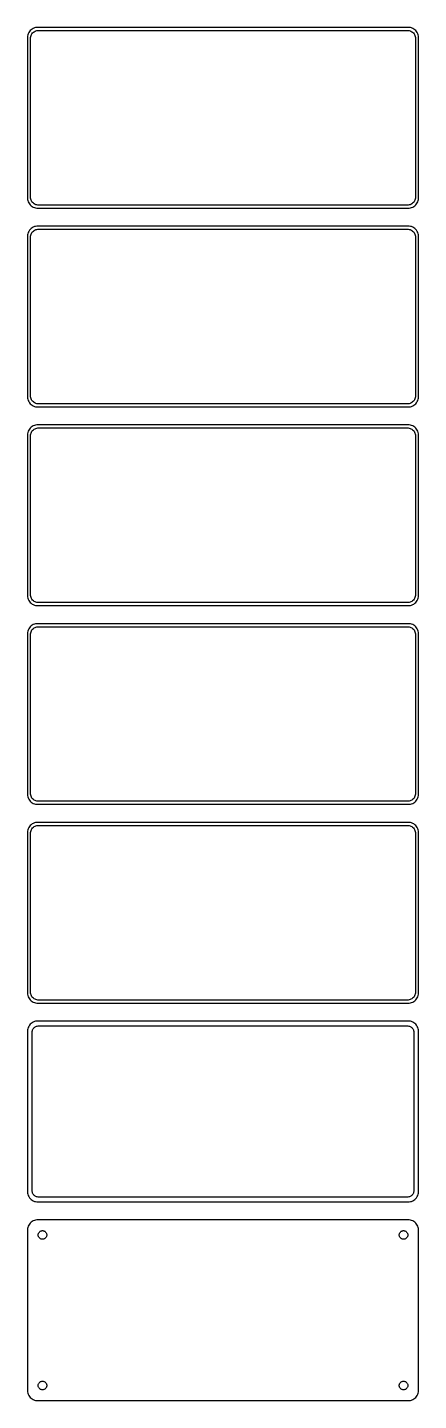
# Model space of a CAD drawing. Header units: metres. Extents: x -98 to 98, y 1440 to 2916.
# Drawn here: x -98 to 98, y 1440 to 2124 of the extents above; entities that cross this region are included whole.
import ezdxf

# ---------------------------------------------------------------- set-up
doc = ezdxf.new("R2010")
doc.units = ezdxf.units.M

msp = doc.modelspace()

# ---------------------------------------------------------------- linework, layer by layer
for p, q in [((-97.1489, 2120.84), (-97.3429, 2120.24)), ((-96.8815, 2121.41), (-97.1489, 2120.84)), ((-96.5451, 2121.94), (-96.8815, 2121.41)), ((-96.1448, 2122.42), (-96.5451, 2121.94)), ((-95.6871, 2122.85), (-96.1448, 2122.42)), ((-95.7191, 2119.97), (-95.5052, 2120.43)), ((-95.1791, 2123.22), (-95.6871, 2122.85)), ((-95.5052, 2120.43), (-95.2361, 2120.85)), ((-95.2361, 2120.85), (-94.9159, 2121.24)), ((-94.6289, 2123.52), (-95.1791, 2123.22)), ((-94.9159, 2121.24), (-94.5497, 2121.58)), ((-94.0451, 2123.76), (-94.6289, 2123.52)), ((-94.5497, 2121.58), (-94.1433, 2121.88)), ((-94.1433, 2121.88), (-93.7031, 2122.12)), ((-93.4369, 2123.91), (-94.0451, 2123.76)), ((-93.7031, 2122.12), (-93.2361, 2122.3)), ((-92.8139, 2123.99), (-93.4369, 2123.91)), ((-93.2361, 2122.3), (-92.7495, 2122.43)), ((92.8139, 2123.99), (-92.8139, 2123.99)), ((-92.7495, 2122.43), (-92.2512, 2122.49)), ((-92.2512, 2122.49), (92.2512, 2122.49)), ((92.2512, 2122.49), (92.7495, 2122.43)), ((92.7495, 2122.43), (93.2361, 2122.3)), ((93.4369, 2123.91), (92.8139, 2123.99)), ((93.2361, 2122.3), (93.7031, 2122.12)), ((94.0451, 2123.76), (93.4369, 2123.91)), ((93.7031, 2122.12), (94.1433, 2121.88)), ((94.6289, 2123.52), (94.0451, 2123.76)), ((94.1433, 2121.88), (94.5497, 2121.58)), ((94.5497, 2121.58), (94.9159, 2121.24)), ((95.1791, 2123.22), (94.6289, 2123.52)), ((94.9159, 2121.24), (95.2361, 2120.85)), ((95.6871, 2122.85), (95.1791, 2123.22)), ((95.2361, 2120.85), (95.5052, 2120.43)), ((95.5052, 2120.43), (95.7191, 2119.97)), ((96.1448, 2122.42), (95.6871, 2122.85)), ((96.5451, 2121.94), (96.1448, 2122.42)), ((96.8815, 2121.41), (96.5451, 2121.94)), ((97.1489, 2120.84), (96.8815, 2121.41)), ((97.3429, 2120.24), (97.1489, 2120.84)), ((-97.4606, 2119.63), (-97.5, 2119)), ((-97.5, 2119), (-97.5, 2039)), ((-97.3429, 2120.24), (-97.4606, 2119.63)), ((-96, 2118.5), (-95.9685, 2119)), ((-96, 2039.5), (-96, 2118.5)), ((-95.9685, 2119), (-95.8743, 2119.49)), ((-95.8743, 2119.49), (-95.7191, 2119.97)), ((95.7191, 2119.97), (95.8743, 2119.49)), ((95.8743, 2119.49), (95.9685, 2119)), ((95.9685, 2119), (96, 2118.5)), ((96, 2118.5), (96, 2039.5)), ((97.4606, 2119.63), (97.3429, 2120.24)), ((97.5, 2119), (97.4606, 2119.63)), ((97.5, 2039), (97.5, 2119)), ((-97.5, 2039), (-97.4606, 2038.37)), ((-97.4606, 2038.37), (-97.3429, 2037.76)), ((-95.9685, 2039), (-96, 2039.5)), ((-95.8743, 2038.51), (-95.9685, 2039)), ((-95.7191, 2038.03), (-95.8743, 2038.51)), ((95.8743, 2038.51), (95.7191, 2038.03)), ((95.9685, 2039), (95.8743, 2038.51)), ((96, 2039.5), (95.9685, 2039)), ((97.3429, 2037.76), (97.4606, 2038.37)), ((97.4606, 2038.37), (97.5, 2039)), ((-97.3429, 2037.76), (-97.1489, 2037.16)), ((-97.1489, 2037.16), (-96.8815, 2036.59)), ((-96.8815, 2036.59), (-96.5451, 2036.06)), ((-96.5451, 2036.06), (-96.1448, 2035.58)), ((-96.1448, 2035.58), (-95.6871, 2035.15)), ((-95.5052, 2037.57), (-95.7191, 2038.03)), ((-95.6871, 2035.15), (-95.1791, 2034.78)), ((-95.2361, 2037.15), (-95.5052, 2037.57)), ((-94.9159, 2036.76), (-95.2361, 2037.15)), ((-95.1791, 2034.78), (-94.6289, 2034.48)), ((-94.5497, 2036.42), (-94.9159, 2036.76)), ((-94.6289, 2034.48), (-94.0451, 2034.24)), ((-94.1433, 2036.12), (-94.5497, 2036.42)), ((-93.7031, 2035.88), (-94.1433, 2036.12)), ((-94.0451, 2034.24), (-93.4369, 2034.09)), ((-93.2361, 2035.7), (-93.7031, 2035.88)), ((-93.4369, 2034.09), (-92.8139, 2034.01)), ((-92.7495, 2035.57), (-93.2361, 2035.7)), ((-92.8139, 2034.01), (92.8139, 2034.01)), ((-92.2512, 2035.51), (-92.7495, 2035.57)), ((92.2512, 2035.51), (-92.2512, 2035.51)), ((92.7495, 2035.57), (92.2512, 2035.51)), ((93.2361, 2035.7), (92.7495, 2035.57)), ((92.8139, 2034.01), (93.4369, 2034.09)), ((93.7031, 2035.88), (93.2361, 2035.7)), ((93.4369, 2034.09), (94.0451, 2034.24)), ((94.1433, 2036.12), (93.7031, 2035.88)), ((94.0451, 2034.24), (94.6289, 2034.48)), ((94.5497, 2036.42), (94.1433, 2036.12)), ((94.9159, 2036.76), (94.5497, 2036.42)), ((94.6289, 2034.48), (95.1791, 2034.78)), ((95.2361, 2037.15), (94.9159, 2036.76)), ((95.1791, 2034.78), (95.6871, 2035.15)), ((95.5052, 2037.57), (95.2361, 2037.15)), ((95.7191, 2038.03), (95.5052, 2037.57)), ((95.6871, 2035.15), (96.1448, 2035.58)), ((96.1448, 2035.58), (96.5451, 2036.06)), ((96.5451, 2036.06), (96.8815, 2036.59)), ((96.8815, 2036.59), (97.1489, 2037.16)), ((97.1489, 2037.16), (97.3429, 2037.76)), ((-94.0451, 2024.76), (-94.6289, 2024.52)), ((-93.4369, 2024.91), (-94.0451, 2024.76)), ((-92.8139, 2024.99), (-93.4369, 2024.91)), ((92.8139, 2024.99), (-92.8139, 2024.99)), ((93.4369, 2024.91), (92.8139, 2024.99)), ((94.0451, 2024.76), (93.4369, 2024.91)), ((94.6289, 2024.52), (94.0451, 2024.76)), ((-97.4606, 2020.63), (-97.5, 2020)), ((-97.5, 2020), (-97.5, 1940)), ((-97.3429, 2021.24), (-97.4606, 2020.63)), ((-97.1489, 2021.84), (-97.3429, 2021.24)), ((-96.8815, 2022.41), (-97.1489, 2021.84)), ((-96.5451, 2022.94), (-96.8815, 2022.41)), ((-96.1448, 2023.42), (-96.5451, 2022.94)), ((-95.6871, 2023.85), (-96.1448, 2023.42)), ((-96, 2019.5), (-95.9685, 2020)), ((-96, 1940.5), (-96, 2019.5)), ((-95.9685, 2020), (-95.8743, 2020.49)), ((-95.8743, 2020.49), (-95.7191, 2020.97)), ((-95.7191, 2020.97), (-95.5052, 2021.43)), ((-95.1791, 2024.22), (-95.6871, 2023.85)), ((-95.5052, 2021.43), (-95.2361, 2021.85)), ((-95.2361, 2021.85), (-94.9159, 2022.24)), ((-94.6289, 2024.52), (-95.1791, 2024.22)), ((-94.9159, 2022.24), (-94.5497, 2022.58)), ((-94.5497, 2022.58), (-94.1433, 2022.88)), ((-94.1433, 2022.88), (-93.7031, 2023.12)), ((-93.7031, 2023.12), (-93.2361, 2023.3)), ((-93.2361, 2023.3), (-92.7495, 2023.43)), ((-92.7495, 2023.43), (-92.2512, 2023.49)), ((-92.2512, 2023.49), (92.2512, 2023.49)), ((92.2512, 2023.49), (92.7495, 2023.43)), ((92.7495, 2023.43), (93.2361, 2023.3)), ((93.2361, 2023.3), (93.7031, 2023.12)), ((93.7031, 2023.12), (94.1433, 2022.88)), ((94.1433, 2022.88), (94.5497, 2022.58)), ((94.5497, 2022.58), (94.9159, 2022.24)), ((95.1791, 2024.22), (94.6289, 2024.52)), ((94.9159, 2022.24), (95.2361, 2021.85)), ((95.6871, 2023.85), (95.1791, 2024.22)), ((95.2361, 2021.85), (95.5052, 2021.43)), ((95.5052, 2021.43), (95.7191, 2020.97)), ((96.1448, 2023.42), (95.6871, 2023.85)), ((95.7191, 2020.97), (95.8743, 2020.49)), ((95.8743, 2020.49), (95.9685, 2020)), ((95.9685, 2020), (96, 2019.5)), ((96, 2019.5), (96, 1940.5)), ((96.5451, 2022.94), (96.1448, 2023.42)), ((96.8815, 2022.41), (96.5451, 2022.94)), ((97.1489, 2021.84), (96.8815, 2022.41)), ((97.3429, 2021.24), (97.1489, 2021.84)), ((97.4606, 2020.63), (97.3429, 2021.24)), ((97.5, 2020), (97.4606, 2020.63)), ((97.5, 1940), (97.5, 2020)), ((-97.5, 1940), (-97.4606, 1939.37)), ((-97.4606, 1939.37), (-97.3429, 1938.76)), ((-97.3429, 1938.76), (-97.1489, 1938.16)), ((-97.1489, 1938.16), (-96.8815, 1937.59)), ((-96.8815, 1937.59), (-96.5451, 1937.06)), ((-96.5451, 1937.06), (-96.1448, 1936.58)), ((-96.1448, 1936.58), (-95.6871, 1936.15)), ((-95.9685, 1940), (-96, 1940.5)), ((-95.8743, 1939.51), (-95.9685, 1940)), ((-95.7191, 1939.03), (-95.8743, 1939.51)), ((-95.5052, 1938.57), (-95.7191, 1939.03)), ((-95.6871, 1936.15), (-95.1791, 1935.78)), ((-95.2361, 1938.15), (-95.5052, 1938.57)), ((-94.9159, 1937.76), (-95.2361, 1938.15)), ((-95.1791, 1935.78), (-94.6289, 1935.48)), ((-94.5497, 1937.42), (-94.9159, 1937.76)), ((-94.1433, 1937.12), (-94.5497, 1937.42)), ((-93.7031, 1936.88), (-94.1433, 1937.12)), ((-93.2361, 1936.7), (-93.7031, 1936.88)), ((-92.7495, 1936.57), (-93.2361, 1936.7)), ((-92.2512, 1936.51), (-92.7495, 1936.57)), ((92.2512, 1936.51), (-92.2512, 1936.51)), ((92.7495, 1936.57), (92.2512, 1936.51)), ((93.2361, 1936.7), (92.7495, 1936.57)), ((93.7031, 1936.88), (93.2361, 1936.7)), ((94.1433, 1937.12), (93.7031, 1936.88)), ((94.5497, 1937.42), (94.1433, 1937.12)), ((94.9159, 1937.76), (94.5497, 1937.42)), ((94.6289, 1935.48), (95.1791, 1935.78)), ((95.2361, 1938.15), (94.9159, 1937.76)), ((95.1791, 1935.78), (95.6871, 1936.15)), ((95.5052, 1938.57), (95.2361, 1938.15)), ((95.7191, 1939.03), (95.5052, 1938.57)), ((95.6871, 1936.15), (96.1448, 1936.58)), ((95.8743, 1939.51), (95.7191, 1939.03)), ((95.9685, 1940), (95.8743, 1939.51)), ((96, 1940.5), (95.9685, 1940)), ((96.1448, 1936.58), (96.5451, 1937.06)), ((96.5451, 1937.06), (96.8815, 1937.59)), ((96.8815, 1937.59), (97.1489, 1938.16)), ((97.1489, 1938.16), (97.3429, 1938.76)), ((97.3429, 1938.76), (97.4606, 1939.37)), ((97.4606, 1939.37), (97.5, 1940)), ((-94.6289, 1935.48), (-94.0451, 1935.24)), ((-94.0451, 1935.24), (-93.4369, 1935.09)), ((-93.4369, 1935.09), (-92.8139, 1935.01)), ((-92.8139, 1935.01), (92.8139, 1935.01)), ((92.8139, 1935.01), (93.4369, 1935.09)), ((93.4369, 1935.09), (94.0451, 1935.24)), ((94.0451, 1935.24), (94.6289, 1935.48)), ((-97.3429, 1922.24), (-97.4606, 1921.63)), ((-97.1489, 1922.84), (-97.3429, 1922.24)), ((-96.8815, 1923.41), (-97.1489, 1922.84)), ((-96.5451, 1923.94), (-96.8815, 1923.41)), ((-96.1448, 1924.42), (-96.5451, 1923.94)), ((-95.6871, 1924.85), (-96.1448, 1924.42)), ((-95.7191, 1921.97), (-95.5052, 1922.43)), ((-95.1791, 1925.22), (-95.6871, 1924.85)), ((-95.5052, 1922.43), (-95.2361, 1922.85)), ((-95.2361, 1922.85), (-94.9159, 1923.24)), ((-94.6289, 1925.52), (-95.1791, 1925.22)), ((-94.9159, 1923.24), (-94.5497, 1923.58)), ((-94.0451, 1925.76), (-94.6289, 1925.52)), ((-94.5497, 1923.58), (-94.1433, 1923.88)), ((-94.1433, 1923.88), (-93.7031, 1924.12)), ((-93.4369, 1925.91), (-94.0451, 1925.76)), ((-93.7031, 1924.12), (-93.2361, 1924.3)), ((-92.8139, 1925.99), (-93.4369, 1925.91)), ((-93.2361, 1924.3), (-92.7495, 1924.43)), ((92.8139, 1925.99), (-92.8139, 1925.99)), ((-92.7495, 1924.43), (-92.2512, 1924.49)), ((-92.2512, 1924.49), (92.2512, 1924.49)), ((92.2512, 1924.49), (92.7495, 1924.43)), ((92.7495, 1924.43), (93.2361, 1924.3)), ((93.4369, 1925.91), (92.8139, 1925.99)), ((93.2361, 1924.3), (93.7031, 1924.12)), ((94.0451, 1925.76), (93.4369, 1925.91)), ((93.7031, 1924.12), (94.1433, 1923.88)), ((94.6289, 1925.52), (94.0451, 1925.76)), ((94.1433, 1923.88), (94.5497, 1923.58)), ((94.5497, 1923.58), (94.9159, 1923.24)), ((95.1791, 1925.22), (94.6289, 1925.52)), ((94.9159, 1923.24), (95.2361, 1922.85)), ((95.6871, 1924.85), (95.1791, 1925.22)), ((95.2361, 1922.85), (95.5052, 1922.43)), ((95.5052, 1922.43), (95.7191, 1921.97)), ((96.1448, 1924.42), (95.6871, 1924.85)), ((96.5451, 1923.94), (96.1448, 1924.42)), ((96.8815, 1923.41), (96.5451, 1923.94)), ((97.1489, 1922.84), (96.8815, 1923.41)), ((97.3429, 1922.24), (97.1489, 1922.84)), ((97.4606, 1921.63), (97.3429, 1922.24)), ((-97.4606, 1921.63), (-97.5, 1921)), ((-97.5, 1921), (-97.5, 1841)), ((-96, 1920.5), (-95.9685, 1921)), ((-96, 1841.5), (-96, 1920.5)), ((-95.9685, 1921), (-95.8743, 1921.49)), ((-95.8743, 1921.49), (-95.7191, 1921.97)), ((95.7191, 1921.97), (95.8743, 1921.49)), ((95.8743, 1921.49), (95.9685, 1921)), ((95.9685, 1921), (96, 1920.5)), ((96, 1920.5), (96, 1841.5)), ((97.5, 1921), (97.4606, 1921.63)), ((97.5, 1841), (97.5, 1921)), ((-97.5, 1841), (-97.4606, 1840.37)), ((-97.4606, 1840.37), (-97.3429, 1839.76)), ((-95.9685, 1841), (-96, 1841.5)), ((-95.8743, 1840.51), (-95.9685, 1841)), ((-95.7191, 1840.03), (-95.8743, 1840.51)), ((-95.5052, 1839.57), (-95.7191, 1840.03)), ((95.7191, 1840.03), (95.5052, 1839.57)), ((95.8743, 1840.51), (95.7191, 1840.03)), ((95.9685, 1841), (95.8743, 1840.51)), ((96, 1841.5), (95.9685, 1841)), ((97.3429, 1839.76), (97.4606, 1840.37)), ((97.4606, 1840.37), (97.5, 1841)), ((-97.3429, 1839.76), (-97.1489, 1839.16)), ((-97.1489, 1839.16), (-96.8815, 1838.59)), ((-96.8815, 1838.59), (-96.5451, 1838.06)), ((-96.5451, 1838.06), (-96.1448, 1837.58)), ((-96.1448, 1837.58), (-95.6871, 1837.15)), ((-95.6871, 1837.15), (-95.1791, 1836.78)), ((-95.2361, 1839.15), (-95.5052, 1839.57)), ((-94.9159, 1838.76), (-95.2361, 1839.15)), ((-95.1791, 1836.78), (-94.6289, 1836.48)), ((-94.5497, 1838.42), (-94.9159, 1838.76)), ((-94.6289, 1836.48), (-94.0451, 1836.24)), ((-94.1433, 1838.12), (-94.5497, 1838.42)), ((-93.7031, 1837.88), (-94.1433, 1838.12)), ((-94.0451, 1836.24), (-93.4369, 1836.09)), ((-93.2361, 1837.7), (-93.7031, 1837.88)), ((-93.4369, 1836.09), (-92.8139, 1836.01)), ((-92.7495, 1837.57), (-93.2361, 1837.7)), ((-92.8139, 1836.01), (92.8139, 1836.01)), ((-92.2512, 1837.51), (-92.7495, 1837.57)), ((92.2512, 1837.51), (-92.2512, 1837.51)), ((92.7495, 1837.57), (92.2512, 1837.51)), ((93.2361, 1837.7), (92.7495, 1837.57)), ((92.8139, 1836.01), (93.4369, 1836.09)), ((93.7031, 1837.88), (93.2361, 1837.7)), ((93.4369, 1836.09), (94.0451, 1836.24)), ((94.1433, 1838.12), (93.7031, 1837.88)), ((94.0451, 1836.24), (94.6289, 1836.48)), ((94.5497, 1838.42), (94.1433, 1838.12)), ((94.9159, 1838.76), (94.5497, 1838.42)), ((94.6289, 1836.48), (95.1791, 1836.78)), ((95.2361, 1839.15), (94.9159, 1838.76)), ((95.1791, 1836.78), (95.6871, 1837.15)), ((95.5052, 1839.57), (95.2361, 1839.15)), ((95.6871, 1837.15), (96.1448, 1837.58)), ((96.1448, 1837.58), (96.5451, 1838.06)), ((96.5451, 1838.06), (96.8815, 1838.59)), ((96.8815, 1838.59), (97.1489, 1839.16)), ((97.1489, 1839.16), (97.3429, 1839.76)), ((-94.6289, 1826.52), (-95.1791, 1826.22)), ((-94.0451, 1826.76), (-94.6289, 1826.52)), ((-93.4369, 1826.91), (-94.0451, 1826.76)), ((-92.8139, 1826.99), (-93.4369, 1826.91)), ((92.8139, 1826.99), (-92.8139, 1826.99)), ((93.4369, 1826.91), (92.8139, 1826.99)), ((94.0451, 1826.76), (93.4369, 1826.91)), ((94.6289, 1826.52), (94.0451, 1826.76)), ((95.1791, 1826.22), (94.6289, 1826.52)), ((-97.4606, 1822.63), (-97.5, 1822)), ((-97.5, 1822), (-97.5, 1742)), ((-97.3429, 1823.24), (-97.4606, 1822.63)), ((-97.1489, 1823.84), (-97.3429, 1823.24)), ((-96.8815, 1824.41), (-97.1489, 1823.84)), ((-96.5451, 1824.94), (-96.8815, 1824.41)), ((-96.1448, 1825.42), (-96.5451, 1824.94)), ((-95.6871, 1825.85), (-96.1448, 1825.42)), ((-96, 1821.5), (-95.9685, 1822)), ((-96, 1742.5), (-96, 1821.5)), ((-95.9685, 1822), (-95.8743, 1822.49)), ((-95.8743, 1822.49), (-95.7191, 1822.97)), ((-95.7191, 1822.97), (-95.5052, 1823.43)), ((-95.1791, 1826.22), (-95.6871, 1825.85)), ((-95.5052, 1823.43), (-95.2361, 1823.85)), ((-95.2361, 1823.85), (-94.9159, 1824.24)), ((-94.9159, 1824.24), (-94.5497, 1824.58)), ((-94.5497, 1824.58), (-94.1433, 1824.88)), ((-94.1433, 1824.88), (-93.7031, 1825.12)), ((-93.7031, 1825.12), (-93.2361, 1825.3)), ((-93.2361, 1825.3), (-92.7495, 1825.43)), ((-92.7495, 1825.43), (-92.2512, 1825.49)), ((-92.2512, 1825.49), (92.2512, 1825.49)), ((92.2512, 1825.49), (92.7495, 1825.43)), ((92.7495, 1825.43), (93.2361, 1825.3)), ((93.2361, 1825.3), (93.7031, 1825.12)), ((93.7031, 1825.12), (94.1433, 1824.88)), ((94.1433, 1824.88), (94.5497, 1824.58)), ((94.5497, 1824.58), (94.9159, 1824.24)), ((94.9159, 1824.24), (95.2361, 1823.85)), ((95.6871, 1825.85), (95.1791, 1826.22)), ((95.2361, 1823.85), (95.5052, 1823.43)), ((95.5052, 1823.43), (95.7191, 1822.97)), ((96.1448, 1825.42), (95.6871, 1825.85)), ((95.7191, 1822.97), (95.8743, 1822.49)), ((95.8743, 1822.49), (95.9685, 1822)), ((95.9685, 1822), (96, 1821.5)), ((96, 1821.5), (96, 1742.5)), ((96.5451, 1824.94), (96.1448, 1825.42)), ((96.8815, 1824.41), (96.5451, 1824.94)), ((97.1489, 1823.84), (96.8815, 1824.41)), ((97.3429, 1823.24), (97.1489, 1823.84)), ((97.4606, 1822.63), (97.3429, 1823.24)), ((97.5, 1822), (97.4606, 1822.63)), ((97.5, 1742), (97.5, 1822)), ((-97.5, 1742), (-97.4606, 1741.37)), ((-97.4606, 1741.37), (-97.3429, 1740.76)), ((-97.3429, 1740.76), (-97.1489, 1740.16)), ((-97.1489, 1740.16), (-96.8815, 1739.59)), ((-96.8815, 1739.59), (-96.5451, 1739.06)), ((-96.5451, 1739.06), (-96.1448, 1738.58)), ((-96.1448, 1738.58), (-95.6871, 1738.15)), ((-95.9685, 1742), (-96, 1742.5)), ((-95.8743, 1741.51), (-95.9685, 1742)), ((-95.7191, 1741.03), (-95.8743, 1741.51)), ((-95.5052, 1740.57), (-95.7191, 1741.03)), ((-95.6871, 1738.15), (-95.1791, 1737.78)), ((-95.2361, 1740.15), (-95.5052, 1740.57)), ((-94.9159, 1739.76), (-95.2361, 1740.15)), ((-95.1791, 1737.78), (-94.6289, 1737.48)), ((-94.5497, 1739.42), (-94.9159, 1739.76)), ((-94.6289, 1737.48), (-94.0451, 1737.24)), ((-94.1433, 1739.12), (-94.5497, 1739.42)), ((-93.7031, 1738.88), (-94.1433, 1739.12)), ((-93.2361, 1738.7), (-93.7031, 1738.88)), ((-92.7495, 1738.57), (-93.2361, 1738.7)), ((-92.2512, 1738.51), (-92.7495, 1738.57)), ((92.2512, 1738.51), (-92.2512, 1738.51)), ((92.7495, 1738.57), (92.2512, 1738.51)), ((93.2361, 1738.7), (92.7495, 1738.57)), ((93.7031, 1738.88), (93.2361, 1738.7)), ((94.1433, 1739.12), (93.7031, 1738.88)), ((94.0451, 1737.24), (94.6289, 1737.48)), ((94.5497, 1739.42), (94.1433, 1739.12)), ((94.9159, 1739.76), (94.5497, 1739.42)), ((94.6289, 1737.48), (95.1791, 1737.78)), ((95.2361, 1740.15), (94.9159, 1739.76)), ((95.1791, 1737.78), (95.6871, 1738.15)), ((95.5052, 1740.57), (95.2361, 1740.15)), ((95.7191, 1741.03), (95.5052, 1740.57)), ((95.6871, 1738.15), (96.1448, 1738.58)), ((95.8743, 1741.51), (95.7191, 1741.03)), ((95.9685, 1742), (95.8743, 1741.51)), ((96, 1742.5), (95.9685, 1742)), ((96.1448, 1738.58), (96.5451, 1739.06)), ((96.5451, 1739.06), (96.8815, 1739.59)), ((96.8815, 1739.59), (97.1489, 1740.16)), ((97.1489, 1740.16), (97.3429, 1740.76)), ((97.3429, 1740.76), (97.4606, 1741.37)), ((97.4606, 1741.37), (97.5, 1742)), ((-94.0451, 1737.24), (-93.4369, 1737.09)), ((-93.4369, 1737.09), (-92.8139, 1737.01)), ((-92.8139, 1737.01), (92.8139, 1737.01)), ((92.8139, 1737.01), (93.4369, 1737.09)), ((93.4369, 1737.09), (94.0451, 1737.24)), ((-97.4606, 1723.63), (-97.5, 1723)), ((-97.3429, 1724.24), (-97.4606, 1723.63)), ((-97.1489, 1724.84), (-97.3429, 1724.24)), ((-96.8815, 1725.41), (-97.1489, 1724.84)), ((-96.5451, 1725.94), (-96.8815, 1725.41)), ((-96.1448, 1726.42), (-96.5451, 1725.94)), ((-95.6871, 1726.85), (-96.1448, 1726.42)), ((-95.8743, 1723.49), (-95.7191, 1723.97)), ((-95.7191, 1723.97), (-95.5052, 1724.43)), ((-95.1791, 1727.22), (-95.6871, 1726.85)), ((-95.5052, 1724.43), (-95.2361, 1724.85)), ((-95.2361, 1724.85), (-94.9159, 1725.24)), ((-94.6289, 1727.52), (-95.1791, 1727.22)), ((-94.9159, 1725.24), (-94.5497, 1725.58)), ((-94.0451, 1727.76), (-94.6289, 1727.52)), ((-94.5497, 1725.58), (-94.1433, 1725.88)), ((-94.1433, 1725.88), (-93.7031, 1726.12)), ((-93.4369, 1727.91), (-94.0451, 1727.76)), ((-93.7031, 1726.12), (-93.2361, 1726.3)), ((-92.8139, 1727.99), (-93.4369, 1727.91)), ((-93.2361, 1726.3), (-92.7495, 1726.43)), ((92.8139, 1727.99), (-92.8139, 1727.99)), ((-92.7495, 1726.43), (-92.2512, 1726.49)), ((-92.2512, 1726.49), (92.2512, 1726.49)), ((92.2512, 1726.49), (92.7495, 1726.43)), ((92.7495, 1726.43), (93.2361, 1726.3)), ((93.4369, 1727.91), (92.8139, 1727.99)), ((93.2361, 1726.3), (93.7031, 1726.12)), ((94.0451, 1727.76), (93.4369, 1727.91)), ((93.7031, 1726.12), (94.1433, 1725.88)), ((94.6289, 1727.52), (94.0451, 1727.76)), ((94.1433, 1725.88), (94.5497, 1725.58)), ((94.5497, 1725.58), (94.9159, 1725.24)), ((95.1791, 1727.22), (94.6289, 1727.52)), ((94.9159, 1725.24), (95.2361, 1724.85)), ((95.6871, 1726.85), (95.1791, 1727.22)), ((95.2361, 1724.85), (95.5052, 1724.43)), ((95.5052, 1724.43), (95.7191, 1723.97)), ((96.1448, 1726.42), (95.6871, 1726.85)), ((95.7191, 1723.97), (95.8743, 1723.49)), ((96.5451, 1725.94), (96.1448, 1726.42)), ((96.8815, 1725.41), (96.5451, 1725.94)), ((97.1489, 1724.84), (96.8815, 1725.41)), ((97.3429, 1724.24), (97.1489, 1724.84)), ((97.4606, 1723.63), (97.3429, 1724.24)), ((97.5, 1723), (97.4606, 1723.63)), ((-97.5, 1723), (-97.5, 1643)), ((-96, 1722.5), (-95.9685, 1723)), ((-96, 1643.5), (-96, 1722.5)), ((-95.9685, 1723), (-95.8743, 1723.49)), ((95.8743, 1723.49), (95.9685, 1723)), ((95.9685, 1723), (96, 1722.5)), ((96, 1722.5), (96, 1643.5)), ((97.5, 1643), (97.5, 1723)), ((-97.5, 1643), (-97.4606, 1642.37)), ((-97.4606, 1642.37), (-97.3429, 1641.76)), ((-97.3429, 1641.76), (-97.1489, 1641.16)), ((-95.9685, 1643), (-96, 1643.5)), ((-95.8743, 1642.51), (-95.9685, 1643)), ((-95.7191, 1642.03), (-95.8743, 1642.51)), ((-95.5052, 1641.57), (-95.7191, 1642.03)), ((-95.2361, 1641.15), (-95.5052, 1641.57)), ((95.5052, 1641.57), (95.2361, 1641.15)), ((95.7191, 1642.03), (95.5052, 1641.57)), ((95.8743, 1642.51), (95.7191, 1642.03)), ((95.9685, 1643), (95.8743, 1642.51)), ((96, 1643.5), (95.9685, 1643)), ((97.1489, 1641.16), (97.3429, 1641.76)), ((97.3429, 1641.76), (97.4606, 1642.37)), ((97.4606, 1642.37), (97.5, 1643)), ((-97.1489, 1641.16), (-96.8815, 1640.59)), ((-96.8815, 1640.59), (-96.5451, 1640.06)), ((-96.5451, 1640.06), (-96.1448, 1639.58)), ((-96.1448, 1639.58), (-95.6871, 1639.15)), ((-95.6871, 1639.15), (-95.1791, 1638.78)), ((-94.9159, 1640.76), (-95.2361, 1641.15)), ((-95.1791, 1638.78), (-94.6289, 1638.48)), ((-94.5497, 1640.42), (-94.9159, 1640.76)), ((-94.6289, 1638.48), (-94.0451, 1638.24)), ((-94.1433, 1640.12), (-94.5497, 1640.42)), ((-93.7031, 1639.88), (-94.1433, 1640.12)), ((-94.0451, 1638.24), (-93.4369, 1638.09)), ((-93.2361, 1639.7), (-93.7031, 1639.88)), ((-93.4369, 1638.09), (-92.8139, 1638.01)), ((-92.7495, 1639.57), (-93.2361, 1639.7)), ((-92.8139, 1638.01), (92.8139, 1638.01)), ((-92.2512, 1639.51), (-92.7495, 1639.57)), ((92.2512, 1639.51), (-92.2512, 1639.51)), ((92.7495, 1639.57), (92.2512, 1639.51)), ((93.2361, 1639.7), (92.7495, 1639.57)), ((92.8139, 1638.01), (93.4369, 1638.09)), ((93.7031, 1639.88), (93.2361, 1639.7)), ((93.4369, 1638.09), (94.0451, 1638.24)), ((94.1433, 1640.12), (93.7031, 1639.88)), ((94.0451, 1638.24), (94.6289, 1638.48)), ((94.5497, 1640.42), (94.1433, 1640.12)), ((94.9159, 1640.76), (94.5497, 1640.42)), ((94.6289, 1638.48), (95.1791, 1638.78)), ((95.2361, 1641.15), (94.9159, 1640.76)), ((95.1791, 1638.78), (95.6871, 1639.15)), ((95.6871, 1639.15), (96.1448, 1639.58)), ((96.1448, 1639.58), (96.5451, 1640.06)), ((96.5451, 1640.06), (96.8815, 1640.59)), ((96.8815, 1640.59), (97.1489, 1641.16)), ((-95.1791, 1628.22), (-95.6871, 1627.85)), ((-94.6289, 1628.52), (-95.1791, 1628.22)), ((-94.0451, 1628.76), (-94.6289, 1628.52)), ((-93.4369, 1628.91), (-94.0451, 1628.76)), ((-92.8139, 1628.99), (-93.4369, 1628.91)), ((92.8139, 1628.99), (-92.8139, 1628.99)), ((93.4369, 1628.91), (92.8139, 1628.99)), ((94.0451, 1628.76), (93.4369, 1628.91)), ((94.6289, 1628.52), (94.0451, 1628.76)), ((95.1791, 1628.22), (94.6289, 1628.52)), ((95.6871, 1627.85), (95.1791, 1628.22)), ((-97.4606, 1624.63), (-97.5, 1624)), ((-97.5, 1624), (-97.5, 1544)), ((-97.3429, 1625.24), (-97.4606, 1624.63)), ((-97.1489, 1625.84), (-97.3429, 1625.24)), ((-96.8815, 1626.41), (-97.1489, 1625.84)), ((-96.5451, 1626.94), (-96.8815, 1626.41)), ((-96.1448, 1627.42), (-96.5451, 1626.94)), ((-95.6871, 1627.85), (-96.1448, 1627.42)), ((-95.1129, 1623.5), (-95.0884, 1623.89)), ((-95.1129, 1544.5), (-95.1129, 1623.5)), ((-95.0884, 1623.89), (-95.0151, 1624.27)), ((-95.0151, 1624.27), (-94.8943, 1624.65)), ((-94.8943, 1624.65), (-94.7279, 1625)), ((-94.7279, 1625), (-94.5184, 1625.33)), ((-94.5184, 1625.33), (-94.2692, 1625.63)), ((-94.2692, 1625.63), (-93.9843, 1625.9)), ((-93.9843, 1625.9), (-93.668, 1626.13)), ((-93.668, 1626.13), (-93.3254, 1626.32)), ((-93.3254, 1626.32), (-92.9619, 1626.46)), ((-92.9619, 1626.46), (-92.5833, 1626.56)), ((-92.5833, 1626.56), (-92.1955, 1626.61)), ((-92.1955, 1626.61), (92.1955, 1626.61)), ((92.1955, 1626.61), (92.5833, 1626.56)), ((92.5833, 1626.56), (92.9619, 1626.46)), ((92.9619, 1626.46), (93.3254, 1626.32)), ((93.3254, 1626.32), (93.668, 1626.13)), ((93.668, 1626.13), (93.9843, 1625.9)), ((93.9843, 1625.9), (94.2692, 1625.63)), ((94.2692, 1625.63), (94.5184, 1625.33)), ((94.5184, 1625.33), (94.7279, 1625)), ((94.7279, 1625), (94.8943, 1624.65)), ((94.8943, 1624.65), (95.0151, 1624.27)), ((95.0151, 1624.27), (95.0884, 1623.89)), ((95.0884, 1623.89), (95.1129, 1623.5)), ((95.1129, 1623.5), (95.1129, 1544.5)), ((96.1448, 1627.42), (95.6871, 1627.85)), ((96.5451, 1626.94), (96.1448, 1627.42)), ((96.8815, 1626.41), (96.5451, 1626.94)), ((97.1489, 1625.84), (96.8815, 1626.41)), ((97.3429, 1625.24), (97.1489, 1625.84)), ((97.4606, 1624.63), (97.3429, 1625.24)), ((97.5, 1624), (97.4606, 1624.63)), ((97.5, 1544), (97.5, 1624)), ((-97.5, 1544), (-97.4606, 1543.37)), ((-97.4606, 1543.37), (-97.3429, 1542.76)), ((-97.3429, 1542.76), (-97.1489, 1542.16)), ((-97.1489, 1542.16), (-96.8815, 1541.59)), ((-96.8815, 1541.59), (-96.5451, 1541.06)), ((-96.5451, 1541.06), (-96.1448, 1540.58)), ((-96.1448, 1540.58), (-95.6871, 1540.15)), ((-95.6871, 1540.15), (-95.1791, 1539.78)), ((-95.1791, 1539.78), (-94.6289, 1539.48)), ((-95.0884, 1544.11), (-95.1129, 1544.5)), ((-95.0151, 1543.73), (-95.0884, 1544.11)), ((-94.8943, 1543.35), (-95.0151, 1543.73)), ((-94.7279, 1543), (-94.8943, 1543.35)), ((-94.5184, 1542.67), (-94.7279, 1543)), ((-94.6289, 1539.48), (-94.0451, 1539.24)), ((-94.2692, 1542.37), (-94.5184, 1542.67)), ((-93.9843, 1542.1), (-94.2692, 1542.37)), ((-94.0451, 1539.24), (-93.4369, 1539.09)), ((-93.668, 1541.87), (-93.9843, 1542.1)), ((-93.3254, 1541.68), (-93.668, 1541.87)), ((-93.4369, 1539.09), (-92.8139, 1539.01)), ((-92.9619, 1541.54), (-93.3254, 1541.68)), ((-92.5833, 1541.44), (-92.9619, 1541.54)), ((-92.8139, 1539.01), (92.8139, 1539.01)), ((-92.1955, 1541.39), (-92.5833, 1541.44)), ((92.1955, 1541.39), (-92.1955, 1541.39)), ((92.5833, 1541.44), (92.1955, 1541.39)), ((92.9619, 1541.54), (92.5833, 1541.44)), ((92.8139, 1539.01), (93.4369, 1539.09)), ((93.3254, 1541.68), (92.9619, 1541.54)), ((93.668, 1541.87), (93.3254, 1541.68)), ((93.4369, 1539.09), (94.0451, 1539.24)), ((93.9843, 1542.1), (93.668, 1541.87)), ((94.2692, 1542.37), (93.9843, 1542.1)), ((94.0451, 1539.24), (94.6289, 1539.48)), ((94.5184, 1542.67), (94.2692, 1542.37)), ((94.7279, 1543), (94.5184, 1542.67)), ((94.6289, 1539.48), (95.1791, 1539.78)), ((94.8943, 1543.35), (94.7279, 1543)), ((95.0151, 1543.73), (94.8943, 1543.35)), ((95.0884, 1544.11), (95.0151, 1543.73)), ((95.1129, 1544.5), (95.0884, 1544.11)), ((95.1791, 1539.78), (95.6871, 1540.15)), ((95.6871, 1540.15), (96.1448, 1540.58)), ((96.1448, 1540.58), (96.5451, 1541.06)), ((96.5451, 1541.06), (96.8815, 1541.59)), ((96.8815, 1541.59), (97.1489, 1542.16)), ((97.1489, 1542.16), (97.3429, 1542.76)), ((97.3429, 1542.76), (97.4606, 1543.37)), ((97.4606, 1543.37), (97.5, 1544)), ((-97.4606, 1525.63), (-97.5, 1525)), ((-97.3429, 1526.24), (-97.4606, 1525.63)), ((-97.1489, 1526.84), (-97.3429, 1526.24)), ((-96.8815, 1527.41), (-97.1489, 1526.84)), ((-96.5451, 1527.94), (-96.8815, 1527.41)), ((-96.1448, 1528.42), (-96.5451, 1527.94)), ((-95.6871, 1528.85), (-96.1448, 1528.42)), ((-95.1791, 1529.22), (-95.6871, 1528.85)), ((-94.6289, 1529.52), (-95.1791, 1529.22)), ((-94.0451, 1529.76), (-94.6289, 1529.52)), ((-93.4369, 1529.91), (-94.0451, 1529.76)), ((-92.8139, 1529.99), (-93.4369, 1529.91)), ((92.8139, 1529.99), (-92.8139, 1529.99)), ((93.4369, 1529.91), (92.8139, 1529.99)), ((94.0451, 1529.76), (93.4369, 1529.91)), ((94.6289, 1529.52), (94.0451, 1529.76)), ((95.1791, 1529.22), (94.6289, 1529.52)), ((95.6871, 1528.85), (95.1791, 1529.22)), ((96.1448, 1528.42), (95.6871, 1528.85)), ((96.5451, 1527.94), (96.1448, 1528.42)), ((96.8815, 1527.41), (96.5451, 1527.94)), ((97.1489, 1526.84), (96.8815, 1527.41)), ((97.3429, 1526.24), (97.1489, 1526.84)), ((97.4606, 1525.63), (97.3429, 1526.24)), ((97.5, 1525), (97.4606, 1525.63)), ((-97.5, 1525), (-97.5, 1445)), ((-92.1353, 1522.5), (-92.1185, 1522.77)), ((-92.1185, 1522.23), (-92.1353, 1522.5)), ((-92.1185, 1522.77), (-92.0682, 1523.03)), ((-92.0682, 1521.97), (-92.1185, 1522.23)), ((-92.0682, 1523.03), (-91.9853, 1523.29)), ((-91.9853, 1521.71), (-92.0682, 1521.97)), ((-91.9853, 1523.29), (-91.8712, 1523.53)), ((-91.8712, 1521.47), (-91.9853, 1521.71)), ((-91.8712, 1523.53), (-91.7275, 1523.76)), ((-91.7275, 1521.24), (-91.8712, 1521.47)), ((-91.7275, 1523.76), (-91.5566, 1523.96)), ((-91.5566, 1521.04), (-91.7275, 1521.24)), ((-91.5566, 1523.96), (-91.3611, 1524.15)), ((-91.3611, 1520.85), (-91.5566, 1521.04)), ((-91.3611, 1524.15), (-91.1441, 1524.3)), ((-91.1441, 1520.7), (-91.3611, 1520.85)), ((-91.1441, 1524.3), (-90.9092, 1524.43)), ((-90.9092, 1520.57), (-91.1441, 1520.7)), ((-90.9092, 1524.43), (-90.6598, 1524.53)), ((-90.6598, 1520.47), (-90.9092, 1520.57)), ((-90.6598, 1524.53), (-90.4001, 1524.6)), ((-90.4001, 1520.4), (-90.6598, 1520.47)), ((-90.4001, 1524.6), (-90.1341, 1524.63)), ((-90.1341, 1520.37), (-90.4001, 1520.4)), ((-90.1341, 1524.63), (-89.8659, 1524.63)), ((-89.8659, 1520.37), (-90.1341, 1520.37)), ((-89.8659, 1524.63), (-89.5999, 1524.6)), ((-89.5999, 1520.4), (-89.8659, 1520.37)), ((-89.5999, 1524.6), (-89.3401, 1524.53)), ((-89.3401, 1520.47), (-89.5999, 1520.4)), ((-89.3401, 1524.53), (-89.0908, 1524.43)), ((-89.0908, 1520.57), (-89.3401, 1520.47)), ((-89.0908, 1524.43), (-88.8559, 1524.3)), ((-88.8559, 1520.7), (-89.0908, 1520.57)), ((-88.8559, 1524.3), (-88.6389, 1524.15)), ((-88.6389, 1520.85), (-88.8559, 1520.7)), ((-88.6389, 1524.15), (-88.4434, 1523.96)), ((-88.4434, 1521.04), (-88.6389, 1520.85)), ((-88.4434, 1523.96), (-88.2725, 1523.76)), ((-88.2725, 1521.24), (-88.4434, 1521.04)), ((-88.2725, 1523.76), (-88.1288, 1523.53)), ((-88.1288, 1521.47), (-88.2725, 1521.24)), ((-88.1288, 1523.53), (-88.0146, 1523.29)), ((-88.0146, 1521.71), (-88.1288, 1521.47)), ((-88.0146, 1523.29), (-87.9318, 1523.03)), ((-87.9318, 1521.97), (-88.0146, 1521.71)), ((-87.9318, 1523.03), (-87.8815, 1522.77)), ((-87.8815, 1522.23), (-87.9318, 1521.97)), ((-87.8815, 1522.77), (-87.8647, 1522.5)), ((-87.8647, 1522.5), (-87.8815, 1522.23)), ((87.8647, 1522.5), (87.8815, 1522.77)), ((87.8815, 1522.23), (87.8647, 1522.5)), ((87.8815, 1522.77), (87.9318, 1523.03)), ((87.9318, 1521.97), (87.8815, 1522.23)), ((87.9318, 1523.03), (88.0146, 1523.29)), ((88.0146, 1521.71), (87.9318, 1521.97)), ((88.0146, 1523.29), (88.1288, 1523.53)), ((88.1288, 1521.47), (88.0146, 1521.71)), ((88.1288, 1523.53), (88.2725, 1523.76)), ((88.2725, 1521.24), (88.1288, 1521.47)), ((88.2725, 1523.76), (88.4434, 1523.96)), ((88.4434, 1521.04), (88.2725, 1521.24)), ((88.4434, 1523.96), (88.6389, 1524.15)), ((88.6389, 1520.85), (88.4434, 1521.04)), ((88.6389, 1524.15), (88.8559, 1524.3)), ((88.8559, 1520.7), (88.6389, 1520.85)), ((88.8559, 1524.3), (89.0908, 1524.43)), ((89.0908, 1520.57), (88.8559, 1520.7)), ((89.0908, 1524.43), (89.3401, 1524.53)), ((89.3401, 1520.47), (89.0908, 1520.57)), ((89.3401, 1524.53), (89.5999, 1524.6)), ((89.5999, 1520.4), (89.3401, 1520.47)), ((89.5999, 1524.6), (89.8659, 1524.63)), ((89.8659, 1520.37), (89.5999, 1520.4)), ((89.8659, 1524.63), (90.1341, 1524.63)), ((90.1341, 1520.37), (89.8659, 1520.37)), ((90.1341, 1524.63), (90.4001, 1524.6)), ((90.4001, 1520.4), (90.1341, 1520.37)), ((90.4001, 1524.6), (90.6598, 1524.53)), ((90.6598, 1520.47), (90.4001, 1520.4)), ((90.6598, 1524.53), (90.9092, 1524.43)), ((90.9092, 1520.57), (90.6598, 1520.47)), ((90.9092, 1524.43), (91.1441, 1524.3)), ((91.1441, 1520.7), (90.9092, 1520.57)), ((91.1441, 1524.3), (91.3611, 1524.15)), ((91.3611, 1520.85), (91.1441, 1520.7)), ((91.3611, 1524.15), (91.5566, 1523.96)), ((91.5566, 1521.04), (91.3611, 1520.85)), ((91.5566, 1523.96), (91.7275, 1523.76)), ((91.7275, 1521.24), (91.5566, 1521.04)), ((91.7275, 1523.76), (91.8712, 1523.53)), ((91.8712, 1521.47), (91.7275, 1521.24)), ((91.8712, 1523.53), (91.9853, 1523.29)), ((91.9853, 1521.71), (91.8712, 1521.47)), ((91.9853, 1523.29), (92.0682, 1523.03)), ((92.0682, 1521.97), (91.9853, 1521.71)), ((92.0682, 1523.03), (92.1185, 1522.77)), ((92.1185, 1522.23), (92.0682, 1521.97)), ((92.1185, 1522.77), (92.1353, 1522.5)), ((92.1353, 1522.5), (92.1185, 1522.23)), ((97.5, 1445), (97.5, 1525)), ((-97.5, 1445), (-97.4606, 1444.37)), ((-97.4606, 1444.37), (-97.3429, 1443.76)), ((-97.3429, 1443.76), (-97.1489, 1443.16)), ((-92.1353, 1447.5), (-92.1185, 1447.77)), ((-92.1185, 1447.23), (-92.1353, 1447.5)), ((-92.1185, 1447.77), (-92.0682, 1448.03)), ((-92.0682, 1446.97), (-92.1185, 1447.23)), ((-92.0682, 1448.03), (-91.9853, 1448.29)), ((-91.9853, 1446.71), (-92.0682, 1446.97)), ((-91.9853, 1448.29), (-91.8712, 1448.53)), ((-91.8712, 1446.47), (-91.9853, 1446.71)), ((-91.8712, 1448.53), (-91.7275, 1448.76)), ((-91.7275, 1446.24), (-91.8712, 1446.47)), ((-91.7275, 1448.76), (-91.5566, 1448.96)), ((-91.5566, 1446.04), (-91.7275, 1446.24)), ((-91.5566, 1448.96), (-91.3611, 1449.15)), ((-91.3611, 1445.85), (-91.5566, 1446.04)), ((-91.3611, 1449.15), (-91.1441, 1449.3)), ((-91.1441, 1445.7), (-91.3611, 1445.85)), ((-91.1441, 1449.3), (-90.9092, 1449.43)), ((-90.9092, 1445.57), (-91.1441, 1445.7)), ((-90.9092, 1449.43), (-90.6598, 1449.53)), ((-90.6598, 1445.47), (-90.9092, 1445.57)), ((-90.6598, 1449.53), (-90.4001, 1449.6)), ((-90.4001, 1445.4), (-90.6598, 1445.47)), ((-90.4001, 1449.6), (-90.1341, 1449.63)), ((-90.1341, 1445.37), (-90.4001, 1445.4)), ((-90.1341, 1449.63), (-89.8659, 1449.63)), ((-89.8659, 1445.37), (-90.1341, 1445.37)), ((-89.8659, 1449.63), (-89.5999, 1449.6)), ((-89.5999, 1445.4), (-89.8659, 1445.37)), ((-89.5999, 1449.6), (-89.3401, 1449.53)), ((-89.3401, 1445.47), (-89.5999, 1445.4)), ((-89.3401, 1449.53), (-89.0908, 1449.43)), ((-89.0908, 1445.57), (-89.3401, 1445.47)), ((-89.0908, 1449.43), (-88.8559, 1449.3)), ((-88.8559, 1445.7), (-89.0908, 1445.57)), ((-88.8559, 1449.3), (-88.6389, 1449.15)), ((-88.6389, 1445.85), (-88.8559, 1445.7)), ((-88.6389, 1449.15), (-88.4434, 1448.96)), ((-88.4434, 1446.04), (-88.6389, 1445.85)), ((-88.4434, 1448.96), (-88.2725, 1448.76)), ((-88.2725, 1446.24), (-88.4434, 1446.04)), ((-88.2725, 1448.76), (-88.1288, 1448.53)), ((-88.1288, 1446.47), (-88.2725, 1446.24)), ((-88.1288, 1448.53), (-88.0146, 1448.29)), ((-88.0146, 1446.71), (-88.1288, 1446.47)), ((-88.0146, 1448.29), (-87.9318, 1448.03)), ((-87.9318, 1446.97), (-88.0146, 1446.71)), ((-87.9318, 1448.03), (-87.8815, 1447.77)), ((-87.8815, 1447.23), (-87.9318, 1446.97)), ((-87.8815, 1447.77), (-87.8647, 1447.5)), ((-87.8647, 1447.5), (-87.8815, 1447.23)), ((87.8647, 1447.5), (87.8815, 1447.77)), ((87.8815, 1447.23), (87.8647, 1447.5)), ((87.8815, 1447.77), (87.9318, 1448.03)), ((87.9318, 1446.97), (87.8815, 1447.23)), ((87.9318, 1448.03), (88.0146, 1448.29)), ((88.0146, 1446.71), (87.9318, 1446.97)), ((88.0146, 1448.29), (88.1288, 1448.53)), ((88.1288, 1446.47), (88.0146, 1446.71)), ((88.1288, 1448.53), (88.2725, 1448.76)), ((88.2725, 1446.24), (88.1288, 1446.47)), ((88.2725, 1448.76), (88.4434, 1448.96)), ((88.4434, 1446.04), (88.2725, 1446.24)), ((88.4434, 1448.96), (88.6389, 1449.15)), ((88.6389, 1445.85), (88.4434, 1446.04)), ((88.6389, 1449.15), (88.8559, 1449.3)), ((88.8559, 1445.7), (88.6389, 1445.85)), ((88.8559, 1449.3), (89.0908, 1449.43)), ((89.0908, 1445.57), (88.8559, 1445.7)), ((89.0908, 1449.43), (89.3401, 1449.53)), ((89.3401, 1445.47), (89.0908, 1445.57)), ((89.3401, 1449.53), (89.5999, 1449.6)), ((89.5999, 1445.4), (89.3401, 1445.47)), ((89.5999, 1449.6), (89.8659, 1449.63)), ((89.8659, 1445.37), (89.5999, 1445.4)), ((89.8659, 1449.63), (90.1341, 1449.63)), ((90.1341, 1445.37), (89.8659, 1445.37)), ((90.1341, 1449.63), (90.4001, 1449.6)), ((90.4001, 1445.4), (90.1341, 1445.37)), ((90.4001, 1449.6), (90.6598, 1449.53)), ((90.6598, 1445.47), (90.4001, 1445.4)), ((90.6598, 1449.53), (90.9092, 1449.43)), ((90.9092, 1445.57), (90.6598, 1445.47)), ((90.9092, 1449.43), (91.1441, 1449.3)), ((91.1441, 1445.7), (90.9092, 1445.57)), ((91.1441, 1449.3), (91.3611, 1449.15)), ((91.3611, 1445.85), (91.1441, 1445.7)), ((91.3611, 1449.15), (91.5566, 1448.96)), ((91.5566, 1446.04), (91.3611, 1445.85)), ((91.5566, 1448.96), (91.7275, 1448.76)), ((91.7275, 1446.24), (91.5566, 1446.04)), ((91.7275, 1448.76), (91.8712, 1448.53)), ((91.8712, 1446.47), (91.7275, 1446.24)), ((91.8712, 1448.53), (91.9853, 1448.29)), ((91.9853, 1446.71), (91.8712, 1446.47)), ((91.9853, 1448.29), (92.0682, 1448.03)), ((92.0682, 1446.97), (91.9853, 1446.71)), ((92.0682, 1448.03), (92.1185, 1447.77)), ((92.1185, 1447.23), (92.0682, 1446.97)), ((92.1185, 1447.77), (92.1353, 1447.5)), ((92.1353, 1447.5), (92.1185, 1447.23)), ((97.1489, 1443.16), (97.3429, 1443.76)), ((97.3429, 1443.76), (97.4606, 1444.37)), ((97.4606, 1444.37), (97.5, 1445)), ((-97.1489, 1443.16), (-96.8815, 1442.59)), ((-96.8815, 1442.59), (-96.5451, 1442.06)), ((-96.5451, 1442.06), (-96.1448, 1441.58)), ((-96.1448, 1441.58), (-95.6871, 1441.15)), ((-95.6871, 1441.15), (-95.1791, 1440.78)), ((-95.1791, 1440.78), (-94.6289, 1440.48)), ((-94.6289, 1440.48), (-94.0451, 1440.24)), ((-94.0451, 1440.24), (-93.4369, 1440.09)), ((-93.4369, 1440.09), (-92.8139, 1440.01)), ((-92.8139, 1440.01), (92.8139, 1440.01)), ((92.8139, 1440.01), (93.4369, 1440.09)), ((93.4369, 1440.09), (94.0451, 1440.24)), ((94.0451, 1440.24), (94.6289, 1440.48)), ((94.6289, 1440.48), (95.1791, 1440.78)), ((95.1791, 1440.78), (95.6871, 1441.15)), ((95.6871, 1441.15), (96.1448, 1441.58)), ((96.1448, 1441.58), (96.5451, 1442.06)), ((96.5451, 1442.06), (96.8815, 1442.59)), ((96.8815, 1442.59), (97.1489, 1443.16))]:
    msp.add_line(p, q)

doc.saveas('drawing.dxf')
